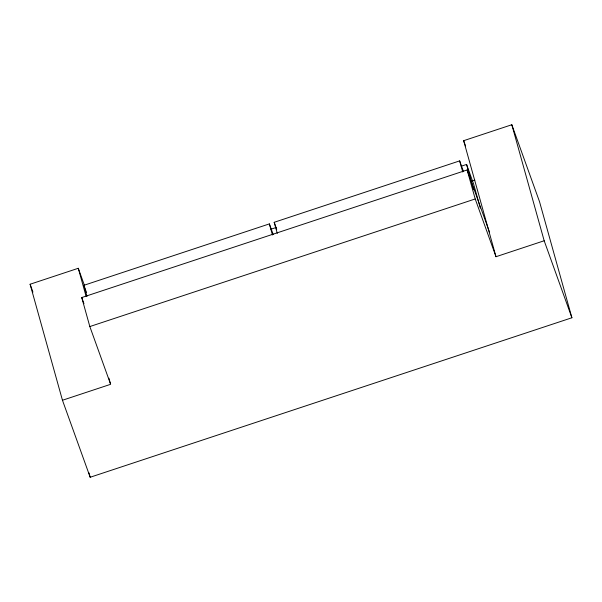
<?xml version="1.0" encoding="UTF-8"?>
<svg xmlns="http://www.w3.org/2000/svg" width="602" height="602" viewBox="0 0 602 602"><rect width="100%" height="100%" fill="white"/><g stroke="black" fill="none" stroke-linecap="round" stroke-linejoin="round"><path stroke-width="0.9" d="M511.82 124.742L544.178 240.762L496.003 256.715L463.653 140.687L511.82 124.742L539.543 201.745L571.9 317.766L90.18 477.258L62.457 400.255L30.1 284.234L78.275 268.281L84.573 285.784M86.997 296.395L83.904 285.303L269.365 223.899L273.173 234.471M277.281 233.388L274.188 222.304L459.65 160.892L463.457 171.472M270.945 229.204L276.295 227.436M461.222 166.205L466.573 164.436L473.503 183.685L480.313 208.104M62.457 400.255L110.625 384.309L89.833 326.555L81.744 297.546L467.122 169.952L489.494 232.079M472.156 180.961L474.835 180.073M89.833 326.555L475.211 198.961L467.122 169.952M544.178 240.762L571.9 317.766M463.653 140.687L465.542 145.94M475.211 198.961L496.003 256.715M274.188 222.304L276.724 229.354M83.904 285.303L86.447 292.354M81.744 297.546L83.949 303.671M30.1 284.234L32.937 292.105M466.573 164.436L473.631 189.75M459.65 160.892L462.742 171.984M269.365 223.899L272.458 234.983M78.275 268.281L86.026 296.094M108.909 378.154L110.384 383.429M88.923 472.766L90.18 477.258"/></g></svg>
